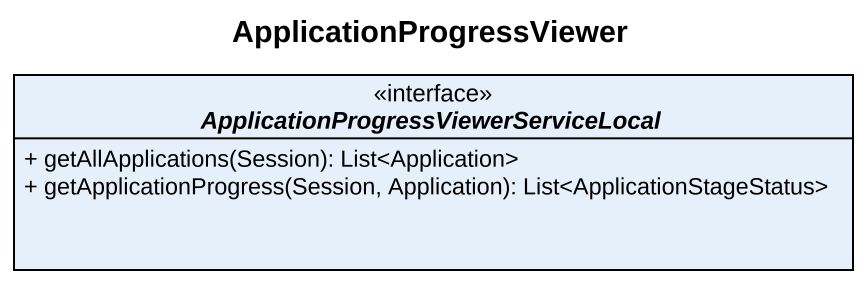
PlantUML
@startuml
title ApplicationProgressViewer
hide circle
hide empty members
skinparam classAttributeIconSize 0
interface "ApplicationProgressViewerServiceLocal" as ApplicationProgressViewerSer <<interface>> {
  + getAllApplications(Session): List<Application>
  + getApplicationProgress(Session, Application): List<ApplicationStageStatus>
}
@enduml
